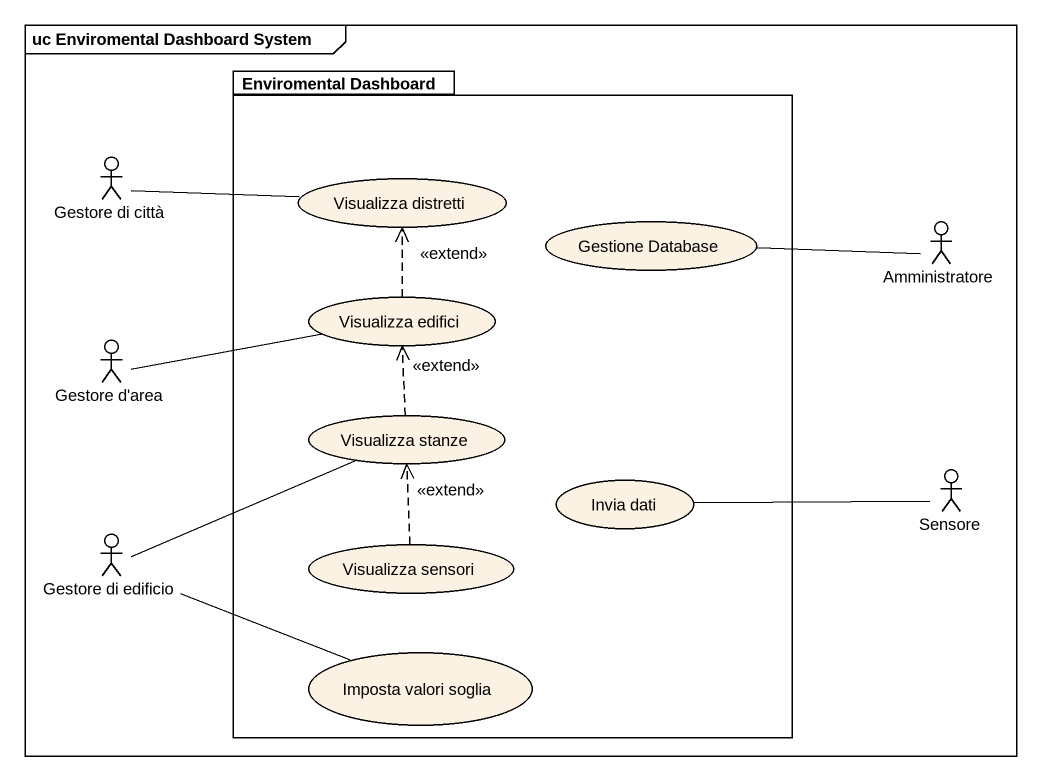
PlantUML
@startuml
mainframe uc Enviromental Dashboard System
package "Enviromental Dashboard" as Enviromental_Dashboard {
  usecase "Visualizza distretti" as Visualizza_distretti
  usecase "Gestione Database" as Gestione_Database
  usecase "Visualizza edifici" as Visualizza_edifici
  usecase "Visualizza stanze" as Visualizza_stanze
  usecase "Invia dati" as Invia_dati
  usecase "Visualizza sensori" as Visualizza_sensori
  usecase "Imposta valori soglia" as Imposta_valori_soglia
}
actor "Gestore di città" as Gestore_di_città
actor Amministratore
actor "Gestore d'area" as Gestore_d_area
actor Sensore
actor "Gestore di edificio" as Gestore_di_edificio
Gestore_di_città -right- Visualizza_distretti
Gestione_Database -right- Amministratore
Visualizza_edifici .up.> Visualizza_distretti : <<extend>>
Gestore_d_area -right- Visualizza_edifici
Visualizza_stanze .up.> Visualizza_edifici : <<extend>>
Gestore_di_edificio -right- Visualizza_stanze
Gestore_di_edificio -right- Imposta_valori_soglia
Invia_dati -right- Sensore
Visualizza_sensori .up.> Visualizza_stanze : <<extend>>
@enduml
